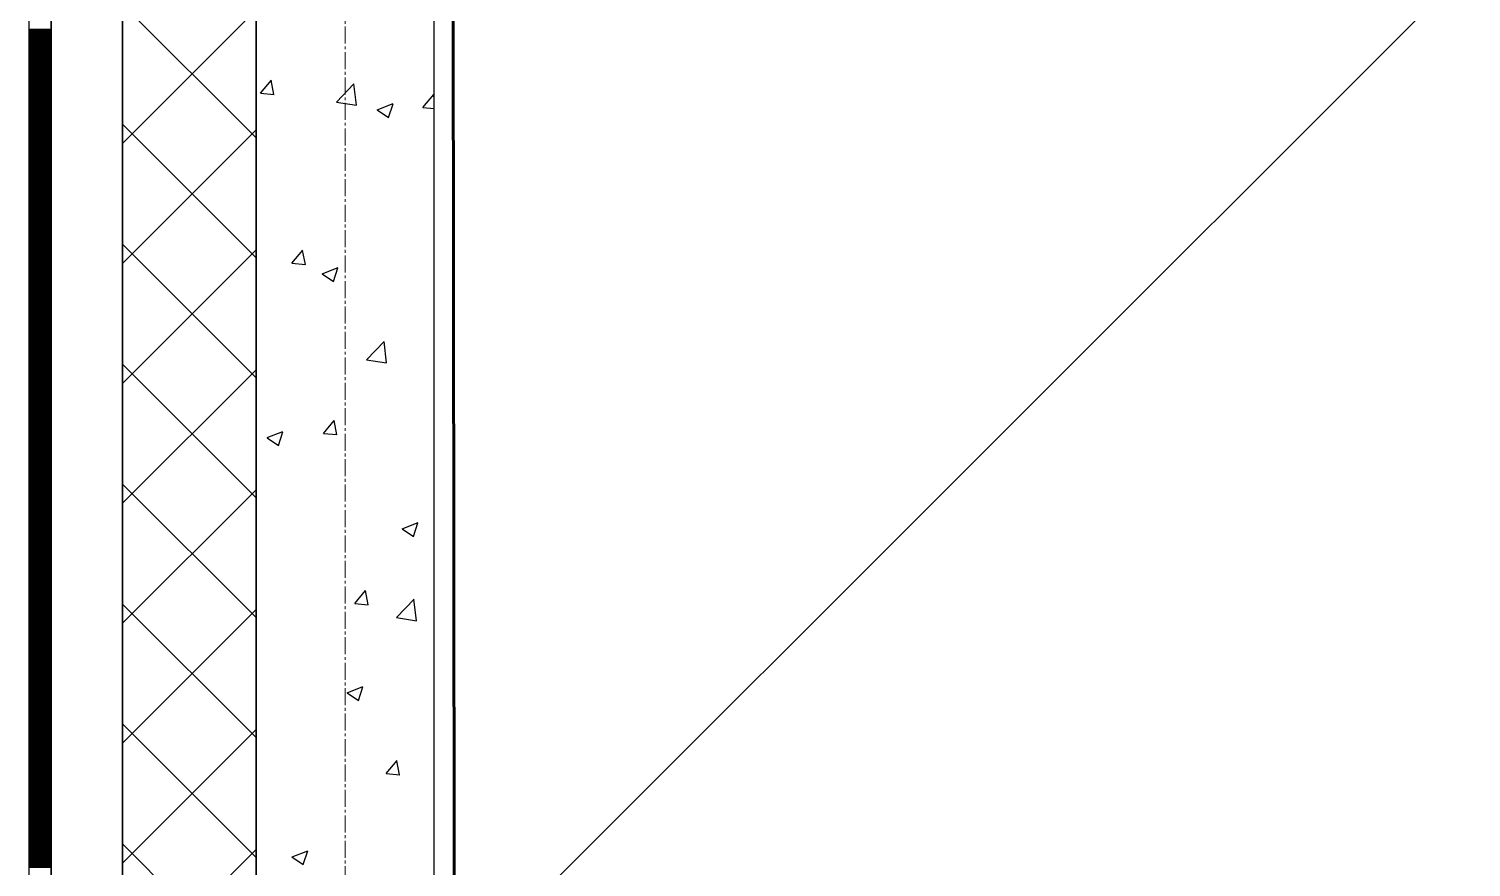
# Model space of a CAD drawing. Header units: millimetres. Extents: x 538266 to 1167394, y 114608 to 637157.
# Drawn here: x 1046079 to 1047697, y 544238 to 545180 of the extents above; entities that cross this region are included whole.
import ezdxf

# ---------------------------------------------------------------- set-up
doc = ezdxf.new("R2010")
doc.units = ezdxf.units.MM
doc.linetypes.add('CENTER2', pattern=[28.575, 19.05, -3.175, 3.175, -3.175])
doc.linetypes.add('DASHED', pattern=[19.05, 12.7, -6.35])
for name, color, linetype, lineweight in [('0) шт стен 3 эт', 150, 'Continuous', 60), ('АР_Стены ПЕНОблок', 52, 'Continuous', 20), ('АР_Тонкая', 254, 'Continuous', 5), ('АР_Утеплитель', 31, 'Continuous', 0), ('АР_Штриховка', 8, 'Continuous', 0)]:
    doc.layers.add(name, color=color, linetype=linetype, lineweight=lineweight)
doc.layers.add('АР_Делит', color=120, linetype='Continuous', lineweight=0, plot=False)
doc.layers.add('РД_Оси_100', color=7, linetype='Continuous', lineweight=0, true_color=0x525252)
doc.layers.add('ФВ-5', color=7, linetype='Continuous')

# ---------------------------------------------------------------- blocks, each defined once
blk = doc.blocks.new('СОШ_2200_АР_ОСИ_М100_28.05.24')
at = {"layer": 'АР_Делит', "color": 251, "linetype": 'DASHED', "true_color": 0x636466}
blk.add_lwpolyline([(114955, 135155), (114955, -355), (93595.036, -355), (93595.036, 13855), (94145, 13855), (94145, 68320), (66055, 68320), (66055, 13857.73), (83455, 13857.73), (83455, -355), (45245, -355), (45245, 13145), (44695, 13145), (44695, 26755), (45245, 26755), (45245, 68320), (20455, 68320), (20455, 26755), (27955, 26755), (27955, 13145), (-355, 13145), (-355, 100855)], dxfattribs=at)
at = {"layer": 'РД_Оси_100', "color": 251, "linetype": 'CENTER2', "true_color": 0x636466}
blk.add_line((0, -6155), (0, 139938.679), dxfattribs=at)
blk = doc.blocks.new('3_этаж1')
at = {"layer": 'АР_Стены ПЕНОблок', "color": 18, "linetype": 'Continuous', "lineweight": 25, "true_color": 0x000000}
for p, q in [((684283.6, 587568.7), (684283.6, 511368.7)), ((684483.6, 511368.7), (684483.6, 587568.7))]:
    blk.add_line(p, q, dxfattribs=at)
at = {"layer": 'АР_Тонкая', "color": 18, "linetype": 'Continuous', "lineweight": 25, "true_color": 0x000000}
for p, q in [((684028.6, 587568.7), (684028.6, 511368.7)), ((684053.6, 587568.7), (684053.6, 511368.7)), ((684053.6, 511368.7), (684053.6, 587568.7)), ((684133.6, 511368.7), (684133.6, 587568.7))]:
    blk.add_line(p, q, dxfattribs=at)
at = {"layer": 'АР_Утеплитель', "color": 18, "linetype": 'Continuous', "lineweight": 25, "true_color": 0x000000}
for p, q in [((684133.6, 587568.7), (684133.6, 511368.7)), ((684283.6, 511368.7), (684283.6, 587568.7))]:
    blk.add_line(p, q, dxfattribs=at)
at = {"layer": 'АР_Штриховка', "color": 18, "linetype": 'Continuous', "lineweight": 25, "true_color": 0x000000}
for p, q in [((684283.6, 545057.5), (684133.6, 545207.5)), ((684133.6, 545051.2), (684283.6, 545201.2)), ((684028.6, 545179.5), (684053.6, 545179.5)), ((684028.6, 545178.5), (684053.6, 545178.5)), ((684028.6, 545177.5), (684053.6, 545177.5)), ((684028.6, 545176.5), (684053.6, 545176.5)), ((684028.6, 545175.5), (684053.6, 545175.5)), ((684028.6, 545174.5), (684053.6, 545174.5)), ((684028.6, 545173.5), (684053.6, 545173.5)), ((684028.6, 545172.5), (684053.6, 545172.5)), ((684028.6, 545171.5), (684053.6, 545171.5)), ((684028.6, 545170.5), (684053.6, 545170.5)), ((684028.6, 545169.5), (684053.6, 545169.5)), ((684028.6, 545168.5), (684053.6, 545168.5)), ((684028.6, 545167.5), (684053.6, 545167.5)), ((684028.6, 545166.5), (684053.6, 545166.5)), ((684028.6, 545165.5), (684053.6, 545165.5)), ((684028.6, 545164.5), (684053.6, 545164.5)), ((684028.6, 545163.5), (684053.6, 545163.5)), ((684028.6, 545162.5), (684053.6, 545162.5)), ((684028.6, 545161.5), (684053.6, 545161.5)), ((684028.6, 545160.5), (684053.6, 545160.5)), ((684028.6, 545159.5), (684053.6, 545159.5)), ((684028.6, 545158.5), (684053.6, 545158.5)), ((684028.6, 545157.5), (684053.6, 545157.5)), ((684028.6, 545156.5), (684053.6, 545156.5)), ((684028.6, 545155.5), (684053.6, 545155.5)), ((684028.6, 545154.5), (684053.6, 545154.5)), ((684028.6, 545153.5), (684053.6, 545153.5)), ((684028.6, 545152.5), (684053.6, 545152.5)), ((684028.6, 545151.5), (684053.6, 545151.5)), ((684028.6, 545150.5), (684053.6, 545150.5)), ((684028.6, 545149.5), (684053.6, 545149.5)), ((684028.6, 545148.5), (684053.6, 545148.5)), ((684028.6, 545147.5), (684053.6, 545147.5)), ((684028.6, 545146.5), (684053.6, 545146.5)), ((684028.6, 545145.5), (684053.6, 545145.5)), ((684028.6, 545144.5), (684053.6, 545144.5)), ((684028.6, 545143.5), (684053.6, 545143.5)), ((684028.6, 545142.5), (684053.6, 545142.5)), ((684028.6, 545141.5), (684053.6, 545141.5)), ((684028.6, 545140.5), (684053.6, 545140.5)), ((684028.6, 545139.5), (684053.6, 545139.5)), ((684028.6, 545138.5), (684053.6, 545138.5)), ((684028.6, 545137.5), (684053.6, 545137.5)), ((684028.6, 545136.5), (684053.6, 545136.5)), ((684028.6, 545135.5), (684053.6, 545135.5)), ((684028.6, 545134.5), (684053.6, 545134.5)), ((684028.6, 545133.5), (684053.6, 545133.5)), ((684028.6, 545132.5), (684053.6, 545132.5)), ((684028.6, 545131.5), (684053.6, 545131.5)), ((684028.6, 545130.5), (684053.6, 545130.5)), ((684028.6, 545129.5), (684053.6, 545129.5)), ((684028.6, 545128.5), (684053.6, 545128.5)), ((684028.6, 545127.5), (684053.6, 545127.5)), ((684028.6, 545126.5), (684053.6, 545126.5)), ((684028.6, 545125.5), (684053.6, 545125.5)), ((684028.6, 545124.5), (684053.6, 545124.5)), ((684028.6, 545123.5), (684053.6, 545123.5)), ((684028.6, 545122.5), (684053.6, 545122.5)), ((684028.6, 545121.5), (684053.6, 545121.5)), ((684028.6, 545120.5), (684053.6, 545120.5)), ((684028.6, 545119.5), (684053.6, 545119.5)), ((684028.6, 545118.5), (684053.6, 545118.5)), ((684288.6, 545107.7), (684300.8, 545122.3)), ((684303.6, 545106.4), (684300.7, 545122.3)), ((684373.7, 545097.7), (684393.5, 545118.3)), ((684396.3, 545094.2), (684393.5, 545118.3)), ((684028.6, 545117.5), (684053.6, 545117.5)), ((684028.6, 545116.5), (684053.6, 545116.5)), ((684028.6, 545115.5), (684053.6, 545115.5)), ((684028.6, 545114.5), (684053.6, 545114.5)), ((684028.6, 545113.5), (684053.6, 545113.5)), ((684028.6, 545112.5), (684053.6, 545112.5)), ((684028.6, 545111.5), (684053.6, 545111.5)), ((684028.6, 545110.5), (684053.6, 545110.5)), ((684028.6, 545109.5), (684053.6, 545109.5)), ((684028.6, 545108.5), (684053.6, 545108.5)), ((684028.6, 545107.5), (684053.6, 545107.5)), ((684028.6, 545106.5), (684053.6, 545106.5)), ((684028.6, 545105.5), (684053.6, 545105.5)), ((684028.6, 545104.5), (684053.6, 545104.5)), ((684028.6, 545103.5), (684053.6, 545103.5)), ((684028.6, 545102.5), (684053.6, 545102.5)), ((684288.6, 545107.7), (684303.8, 545106.4)), ((684470.8, 545091.8), (684483, 545106.4)), ((684483.6, 545102.4), (684482.9, 545106.3)), ((684028.6, 545101.5), (684053.6, 545101.5)), ((684028.6, 545100.5), (684053.6, 545100.5)), ((684028.6, 545099.5), (684053.6, 545099.5)), ((684028.6, 545098.5), (684053.6, 545098.5)), ((684028.6, 545097.5), (684053.6, 545097.5)), ((684028.6, 545096.5), (684053.6, 545096.5)), ((684028.6, 545095.5), (684053.6, 545095.5)), ((684028.6, 545094.5), (684053.6, 545094.5)), ((684028.6, 545093.5), (684053.6, 545093.5)), ((684028.6, 545092.5), (684053.6, 545092.5)), ((684028.6, 545091.5), (684053.6, 545091.5)), ((684028.6, 545090.5), (684053.6, 545090.5)), ((684028.6, 545089.5), (684053.6, 545089.5)), ((684028.6, 545088.5), (684053.6, 545088.5)), ((684028.6, 545087.5), (684053.6, 545087.5)), ((684028.6, 545086.5), (684053.6, 545086.5)), ((684028.6, 545085.5), (684053.6, 545085.5)), ((684373.7, 545097.7), (684396.3, 545094.2)), ((684419.5, 545089), (684432.2, 545080.5)), ((684419.6, 545089.2), (684437.4, 545096.1)), ((684432.2, 545080.5), (684437.3, 545095.9)), ((684470.8, 545091.8), (684483.6, 545090.7)), ((684028.6, 545084.5), (684053.6, 545084.5)), ((684028.6, 545083.5), (684053.6, 545083.5)), ((684028.6, 545082.5), (684053.6, 545082.5)), ((684028.6, 545081.5), (684053.6, 545081.5)), ((684028.6, 545080.5), (684053.6, 545080.5)), ((684028.6, 545079.5), (684053.6, 545079.5)), ((684028.6, 545078.5), (684053.6, 545078.5)), ((684028.6, 545077.5), (684053.6, 545077.5)), ((684028.6, 545076.5), (684053.6, 545076.5)), ((684028.6, 545075.5), (684053.6, 545075.5)), ((684028.6, 545074.5), (684053.6, 545074.5)), ((684028.6, 545073.5), (684053.6, 545073.5)), ((684028.6, 545072.5), (684053.6, 545072.5)), ((684028.6, 545071.5), (684053.6, 545071.5)), ((684028.6, 545070.5), (684053.6, 545070.5)), ((684028.6, 545069.5), (684053.6, 545069.5)), ((684283.6, 544922.8), (684133.6, 545072.8)), ((684028.6, 545068.5), (684053.6, 545068.5)), ((684028.6, 545067.5), (684053.6, 545067.5)), ((684028.6, 545066.5), (684053.6, 545066.5)), ((684028.6, 545065.5), (684053.6, 545065.5)), ((684028.6, 545064.5), (684053.6, 545064.5)), ((684028.6, 545063.5), (684053.6, 545063.5)), ((684028.6, 545062.5), (684053.6, 545062.5)), ((684028.6, 545061.5), (684053.6, 545061.5)), ((684028.6, 545060.5), (684053.6, 545060.5)), ((684028.6, 545059.5), (684053.6, 545059.5)), ((684028.6, 545058.5), (684053.6, 545058.5)), ((684028.6, 545057.5), (684053.6, 545057.5)), ((684028.6, 545056.5), (684053.6, 545056.5)), ((684028.6, 545055.5), (684053.6, 545055.5)), ((684028.6, 545054.5), (684053.6, 545054.5)), ((684028.6, 545053.5), (684053.6, 545053.5)), ((684133.6, 544916.5), (684283.6, 545066.5)), ((684028.6, 545052.5), (684053.6, 545052.5)), ((684028.6, 545051.5), (684053.6, 545051.5)), ((684028.6, 545050.5), (684053.6, 545050.5)), ((684028.6, 545049.5), (684053.6, 545049.5)), ((684028.6, 545048.5), (684053.6, 545048.5)), ((684028.6, 545047.5), (684053.6, 545047.5)), ((684028.6, 545046.5), (684053.6, 545046.5)), ((684028.6, 545045.5), (684053.6, 545045.5)), ((684028.6, 545044.5), (684053.6, 545044.5)), ((684028.6, 545043.5), (684053.6, 545043.5)), ((684028.6, 545042.5), (684053.6, 545042.5)), ((684028.6, 545041.5), (684053.6, 545041.5)), ((684028.6, 545040.5), (684053.6, 545040.5)), ((684028.6, 545039.5), (684053.6, 545039.5)), ((684028.6, 545038.5), (684053.6, 545038.5)), ((684028.6, 545037.5), (684053.6, 545037.5)), ((684028.6, 545036.5), (684053.6, 545036.5)), ((684028.6, 545035.5), (684053.6, 545035.5)), ((684028.6, 545034.5), (684053.6, 545034.5)), ((684028.6, 545033.5), (684053.6, 545033.5)), ((684028.6, 545032.5), (684053.6, 545032.5)), ((684028.6, 545031.5), (684053.6, 545031.5)), ((684028.6, 545030.5), (684053.6, 545030.5)), ((684028.6, 545029.5), (684053.6, 545029.5)), ((684028.6, 545028.5), (684053.6, 545028.5)), ((684028.6, 545027.5), (684053.6, 545027.5)), ((684028.6, 545026.5), (684053.6, 545026.5)), ((684028.6, 545025.5), (684053.6, 545025.5)), ((684028.6, 545024.5), (684053.6, 545024.5)), ((684028.6, 545023.5), (684053.6, 545023.5)), ((684028.6, 545022.5), (684053.6, 545022.5)), ((684028.6, 545021.5), (684053.6, 545021.5)), ((684028.6, 545020.5), (684053.6, 545020.5)), ((684028.6, 545019.5), (684053.6, 545019.5)), ((684028.6, 545018.5), (684053.6, 545018.5)), ((684028.6, 545017.5), (684053.6, 545017.5)), ((684028.6, 545016.5), (684053.6, 545016.5)), ((684028.6, 545015.5), (684053.6, 545015.5)), ((684028.6, 545014.5), (684053.6, 545014.5)), ((684028.6, 545013.5), (684053.6, 545013.5)), ((684028.6, 545012.5), (684053.6, 545012.5)), ((684028.6, 545011.5), (684053.6, 545011.5)), ((684028.6, 545010.5), (684053.6, 545010.5)), ((684028.6, 545009.5), (684053.6, 545009.5)), ((684028.6, 545008.5), (684053.6, 545008.5)), ((684028.6, 545007.5), (684053.6, 545007.5)), ((684028.6, 545006.5), (684053.6, 545006.5)), ((684028.6, 545005.5), (684053.6, 545005.5)), ((684028.6, 545004.5), (684053.6, 545004.5)), ((684028.6, 545003.5), (684053.6, 545003.5)), ((684028.6, 545002.5), (684053.6, 545002.5)), ((684028.6, 545001.5), (684053.6, 545001.5)), ((684028.6, 545000.5), (684053.6, 545000.5)), ((684028.6, 544999.5), (684053.6, 544999.5)), ((684028.6, 544998.5), (684053.6, 544998.5)), ((684028.6, 544997.5), (684053.6, 544997.5)), ((684028.6, 544996.5), (684053.6, 544996.5)), ((684028.6, 544995.5), (684053.6, 544995.5)), ((684028.6, 544994.5), (684053.6, 544994.5)), ((684028.6, 544993.5), (684053.6, 544993.5)), ((684028.6, 544992.5), (684053.6, 544992.5)), ((684028.6, 544991.5), (684053.6, 544991.5)), ((684028.6, 544990.5), (684053.6, 544990.5)), ((684028.6, 544989.5), (684053.6, 544989.5)), ((684028.6, 544988.5), (684053.6, 544988.5)), ((684028.6, 544987.5), (684053.6, 544987.5)), ((684028.6, 544986.5), (684053.6, 544986.5)), ((684028.6, 544985.5), (684053.6, 544985.5)), ((684028.6, 544984.5), (684053.6, 544984.5)), ((684028.6, 544983.5), (684053.6, 544983.5)), ((684028.6, 544982.5), (684053.6, 544982.5)), ((684028.6, 544981.5), (684053.6, 544981.5)), ((684028.6, 544980.5), (684053.6, 544980.5)), ((684028.6, 544979.5), (684053.6, 544979.5)), ((684028.6, 544978.5), (684053.6, 544978.5)), ((684028.6, 544977.5), (684053.6, 544977.5)), ((684028.6, 544976.5), (684053.6, 544976.5)), ((684028.6, 544975.5), (684053.6, 544975.5)), ((684028.6, 544974.5), (684053.6, 544974.5)), ((684028.6, 544973.5), (684053.6, 544973.5)), ((684028.6, 544972.5), (684053.6, 544972.5)), ((684028.6, 544971.5), (684053.6, 544971.5)), ((684028.6, 544970.5), (684053.6, 544970.5)), ((684028.6, 544969.5), (684053.6, 544969.5)), ((684028.6, 544968.5), (684053.6, 544968.5)), ((684028.6, 544967.5), (684053.6, 544967.5)), ((684028.6, 544966.5), (684053.6, 544966.5)), ((684028.6, 544965.5), (684053.6, 544965.5)), ((684028.6, 544964.5), (684053.6, 544964.5)), ((684028.6, 544963.5), (684053.6, 544963.5)), ((684028.6, 544962.5), (684053.6, 544962.5)), ((684028.6, 544961.5), (684053.6, 544961.5)), ((684028.6, 544960.5), (684053.6, 544960.5)), ((684028.6, 544959.5), (684053.6, 544959.5)), ((684028.6, 544958.5), (684053.6, 544958.5)), ((684028.6, 544957.5), (684053.6, 544957.5)), ((684028.6, 544956.5), (684053.6, 544956.5)), ((684028.6, 544955.5), (684053.6, 544955.5)), ((684028.6, 544954.5), (684053.6, 544954.5)), ((684028.6, 544953.5), (684053.6, 544953.5)), ((684028.6, 544952.5), (684053.6, 544952.5)), ((684028.6, 544951.5), (684053.6, 544951.5)), ((684028.6, 544950.5), (684053.6, 544950.5)), ((684028.6, 544949.5), (684053.6, 544949.5)), ((684028.6, 544948.5), (684053.6, 544948.5)), ((684028.6, 544947.5), (684053.6, 544947.5)), ((684028.6, 544946.5), (684053.6, 544946.5)), ((684028.6, 544945.5), (684053.6, 544945.5)), ((684028.6, 544944.5), (684053.6, 544944.5)), ((684028.6, 544943.5), (684053.6, 544943.5)), ((684028.6, 544942.5), (684053.6, 544942.5)), ((684028.6, 544941.5), (684053.6, 544941.5)), ((684028.6, 544940.5), (684053.6, 544940.5)), ((684028.6, 544939.5), (684053.6, 544939.5)), ((684028.6, 544938.5), (684053.6, 544938.5)), ((684028.6, 544937.5), (684053.6, 544937.5)), ((684028.6, 544936.5), (684053.6, 544936.5)), ((684028.6, 544935.5), (684053.6, 544935.5)), ((684028.6, 544934.5), (684053.6, 544934.5)), ((684028.6, 544933.5), (684053.6, 544933.5)), ((684028.6, 544932.5), (684053.6, 544932.5)), ((684028.6, 544931.5), (684053.6, 544931.5)), ((684028.6, 544930.5), (684053.6, 544930.5)), ((684028.6, 544929.5), (684053.6, 544929.5)), ((684028.6, 544928.5), (684053.6, 544928.5)), ((684028.6, 544927.5), (684053.6, 544927.5)), ((684028.6, 544926.5), (684053.6, 544926.5)), ((684028.6, 544925.5), (684053.6, 544925.5)), ((684028.6, 544924.5), (684053.6, 544924.5)), ((684283.6, 544788.1), (684133.6, 544938.1)), ((684133.6, 544781.8), (684283.6, 544931.8)), ((684323.8, 544916.7), (684336.1, 544931.3)), ((684338.9, 544915.3), (684335.9, 544931.2)), ((684028.6, 544923.5), (684053.6, 544923.5)), ((684028.6, 544922.5), (684053.6, 544922.5)), ((684028.6, 544921.5), (684053.6, 544921.5)), ((684028.6, 544920.5), (684053.6, 544920.5)), ((684028.6, 544919.5), (684053.6, 544919.5)), ((684028.6, 544918.5), (684053.6, 544918.5)), ((684028.6, 544917.5), (684053.6, 544917.5)), ((684028.6, 544916.5), (684053.6, 544916.5)), ((684028.6, 544915.5), (684053.6, 544915.5)), ((684028.6, 544914.5), (684053.6, 544914.5)), ((684028.6, 544913.5), (684053.6, 544913.5)), ((684028.6, 544912.5), (684053.6, 544912.5)), ((684028.6, 544911.5), (684053.6, 544911.5)), ((684028.6, 544910.5), (684053.6, 544910.5)), ((684028.6, 544909.5), (684053.6, 544909.5)), ((684028.6, 544908.5), (684053.6, 544908.5)), ((684028.6, 544907.5), (684053.6, 544907.5)), ((684323.8, 544916.7), (684339, 544915.3)), ((684357.8, 544905), (684375.6, 544911.9)), ((684370.4, 544896.3), (684375.5, 544911.7)), ((684028.6, 544906.5), (684053.6, 544906.5)), ((684028.6, 544905.5), (684053.6, 544905.5)), ((684028.6, 544904.5), (684053.6, 544904.5)), ((684028.6, 544903.5), (684053.6, 544903.5)), ((684028.6, 544902.5), (684053.6, 544902.5)), ((684028.6, 544901.5), (684053.6, 544901.5)), ((684028.6, 544900.5), (684053.6, 544900.5)), ((684028.6, 544899.5), (684053.6, 544899.5)), ((684028.6, 544898.5), (684053.6, 544898.5)), ((684028.6, 544897.5), (684053.6, 544897.5)), ((684028.6, 544896.5), (684053.6, 544896.5)), ((684028.6, 544895.5), (684053.6, 544895.5)), ((684028.6, 544894.5), (684053.6, 544894.5)), ((684028.6, 544893.5), (684053.6, 544893.5)), ((684028.6, 544892.5), (684053.6, 544892.5)), ((684028.6, 544891.5), (684053.6, 544891.5)), ((684357.7, 544904.8), (684370.4, 544896.3)), ((684028.6, 544890.5), (684053.6, 544890.5)), ((684028.6, 544889.5), (684053.6, 544889.5)), ((684028.6, 544888.5), (684053.6, 544888.5)), ((684028.6, 544887.5), (684053.6, 544887.5)), ((684028.6, 544886.5), (684053.6, 544886.5)), ((684028.6, 544885.5), (684053.6, 544885.5)), ((684028.6, 544884.5), (684053.6, 544884.5)), ((684028.6, 544883.5), (684053.6, 544883.5)), ((684028.6, 544882.5), (684053.6, 544882.5)), ((684028.6, 544881.5), (684053.6, 544881.5)), ((684028.6, 544880.5), (684053.6, 544880.5)), ((684028.6, 544879.5), (684053.6, 544879.5)), ((684028.6, 544878.5), (684053.6, 544878.5)), ((684028.6, 544877.5), (684053.6, 544877.5)), ((684028.6, 544876.5), (684053.6, 544876.5)), ((684028.6, 544875.5), (684053.6, 544875.5)), ((684028.6, 544874.5), (684053.6, 544874.5)), ((684028.6, 544873.5), (684053.6, 544873.5)), ((684028.6, 544872.5), (684053.6, 544872.5)), ((684028.6, 544871.5), (684053.6, 544871.5)), ((684028.6, 544870.5), (684053.6, 544870.5)), ((684028.6, 544869.5), (684053.6, 544869.5)), ((684028.6, 544868.5), (684053.6, 544868.5)), ((684028.6, 544867.5), (684053.6, 544867.5)), ((684028.6, 544866.5), (684053.6, 544866.5)), ((684028.6, 544865.5), (684053.6, 544865.5)), ((684028.6, 544864.5), (684053.6, 544864.5)), ((684028.6, 544863.5), (684053.6, 544863.5)), ((684028.6, 544862.5), (684053.6, 544862.5)), ((684028.6, 544861.5), (684053.6, 544861.5)), ((684028.6, 544860.5), (684053.6, 544860.5)), ((684028.6, 544859.5), (684053.6, 544859.5)), ((684028.6, 544858.5), (684053.6, 544858.5)), ((684028.6, 544857.5), (684053.6, 544857.5)), ((684028.6, 544856.5), (684053.6, 544856.5)), ((684028.6, 544855.5), (684053.6, 544855.5)), ((684028.6, 544854.5), (684053.6, 544854.5)), ((684028.6, 544853.5), (684053.6, 544853.5)), ((684028.6, 544852.5), (684053.6, 544852.5)), ((684028.6, 544851.5), (684053.6, 544851.5)), ((684028.6, 544850.5), (684053.6, 544850.5)), ((684028.6, 544849.5), (684053.6, 544849.5)), ((684028.6, 544848.5), (684053.6, 544848.5)), ((684028.6, 544847.5), (684053.6, 544847.5)), ((684028.6, 544846.5), (684053.6, 544846.5)), ((684028.6, 544845.5), (684053.6, 544845.5)), ((684028.6, 544844.5), (684053.6, 544844.5)), ((684028.6, 544843.5), (684053.6, 544843.5)), ((684028.6, 544842.5), (684053.6, 544842.5)), ((684028.6, 544841.5), (684053.6, 544841.5)), ((684028.6, 544840.5), (684053.6, 544840.5)), ((684028.6, 544839.5), (684053.6, 544839.5)), ((684028.6, 544838.5), (684053.6, 544838.5)), ((684028.6, 544837.5), (684053.6, 544837.5)), ((684028.6, 544836.5), (684053.6, 544836.5)), ((684028.6, 544835.5), (684053.6, 544835.5)), ((684028.6, 544834.5), (684053.6, 544834.5)), ((684028.6, 544833.5), (684053.6, 544833.5)), ((684028.6, 544832.5), (684053.6, 544832.5)), ((684028.6, 544831.5), (684053.6, 544831.5)), ((684028.6, 544830.5), (684053.6, 544830.5)), ((684028.6, 544829.5), (684053.6, 544829.5)), ((684028.6, 544828.5), (684053.6, 544828.5)), ((684028.6, 544827.5), (684053.6, 544827.5)), ((684028.6, 544826.5), (684053.6, 544826.5)), ((684407.4, 544808.2), (684427.2, 544828.8)), ((684430, 544804.7), (684427.2, 544828.8)), ((684028.6, 544825.5), (684053.6, 544825.5)), ((684028.6, 544824.5), (684053.6, 544824.5)), ((684028.6, 544823.5), (684053.6, 544823.5)), ((684028.6, 544822.5), (684053.6, 544822.5)), ((684028.6, 544821.5), (684053.6, 544821.5)), ((684028.6, 544820.5), (684053.6, 544820.5)), ((684028.6, 544819.5), (684053.6, 544819.5)), ((684028.6, 544818.5), (684053.6, 544818.5)), ((684028.6, 544817.5), (684053.6, 544817.5)), ((684028.6, 544816.5), (684053.6, 544816.5)), ((684028.6, 544815.5), (684053.6, 544815.5)), ((684028.6, 544814.5), (684053.6, 544814.5)), ((684028.6, 544813.5), (684053.6, 544813.5)), ((684028.6, 544812.5), (684053.6, 544812.5)), ((684028.6, 544811.5), (684053.6, 544811.5)), ((684028.6, 544810.5), (684053.6, 544810.5)), ((684028.6, 544809.5), (684053.6, 544809.5)), ((684028.6, 544808.5), (684053.6, 544808.5)), ((684028.6, 544807.5), (684053.6, 544807.5)), ((684028.6, 544806.5), (684053.6, 544806.5)), ((684028.6, 544805.5), (684053.6, 544805.5)), ((684028.6, 544804.5), (684053.6, 544804.5)), ((684028.6, 544803.5), (684053.6, 544803.5)), ((684028.6, 544802.5), (684053.6, 544802.5)), ((684028.6, 544801.5), (684053.6, 544801.5)), ((684028.6, 544800.5), (684053.6, 544800.5)), ((684028.6, 544799.5), (684053.6, 544799.5)), ((684028.6, 544798.5), (684053.6, 544798.5)), ((684028.6, 544797.5), (684053.6, 544797.5)), ((684028.6, 544796.5), (684053.6, 544796.5)), ((684028.6, 544795.5), (684053.6, 544795.5)), ((684028.6, 544794.5), (684053.6, 544794.5)), ((684283.6, 544653.4), (684133.6, 544803.4)), ((684133.6, 544647.1), (684283.6, 544797.1)), ((684407.4, 544808.2), (684430, 544804.7)), ((684028.6, 544793.5), (684053.6, 544793.5)), ((684028.6, 544792.5), (684053.6, 544792.5)), ((684028.6, 544791.5), (684053.6, 544791.5)), ((684028.6, 544790.5), (684053.6, 544790.5)), ((684028.6, 544789.5), (684053.6, 544789.5)), ((684028.6, 544788.5), (684053.6, 544788.5)), ((684028.6, 544787.5), (684053.6, 544787.5)), ((684028.6, 544786.5), (684053.6, 544786.5)), ((684028.6, 544785.5), (684053.6, 544785.5)), ((684028.6, 544784.5), (684053.6, 544784.5)), ((684028.6, 544783.5), (684053.6, 544783.5)), ((684028.6, 544782.5), (684053.6, 544782.5)), ((684028.6, 544781.5), (684053.6, 544781.5)), ((684028.6, 544780.5), (684053.6, 544780.5)), ((684028.6, 544779.5), (684053.6, 544779.5)), ((684028.6, 544778.5), (684053.6, 544778.5)), ((684028.6, 544777.5), (684053.6, 544777.5)), ((684028.6, 544776.5), (684053.6, 544776.5)), ((684028.6, 544775.5), (684053.6, 544775.5)), ((684028.6, 544774.5), (684053.6, 544774.5)), ((684028.6, 544773.5), (684053.6, 544773.5)), ((684028.6, 544772.5), (684053.6, 544772.5)), ((684028.6, 544771.5), (684053.6, 544771.5)), ((684028.6, 544770.5), (684053.6, 544770.5)), ((684028.6, 544769.5), (684053.6, 544769.5)), ((684028.6, 544768.5), (684053.6, 544768.5)), ((684028.6, 544767.5), (684053.6, 544767.5)), ((684028.6, 544766.5), (684053.6, 544766.5)), ((684028.6, 544765.5), (684053.6, 544765.5)), ((684028.6, 544764.5), (684053.6, 544764.5)), ((684028.6, 544763.5), (684053.6, 544763.5)), ((684028.6, 544762.5), (684053.6, 544762.5)), ((684028.6, 544761.5), (684053.6, 544761.5)), ((684028.6, 544760.5), (684053.6, 544760.5)), ((684028.6, 544759.5), (684053.6, 544759.5)), ((684028.6, 544758.5), (684053.6, 544758.5)), ((684028.6, 544757.5), (684053.6, 544757.5)), ((684028.6, 544756.5), (684053.6, 544756.5)), ((684028.6, 544755.5), (684053.6, 544755.5)), ((684028.6, 544754.5), (684053.6, 544754.5)), ((684028.6, 544753.5), (684053.6, 544753.5)), ((684028.6, 544752.5), (684053.6, 544752.5)), ((684028.6, 544751.5), (684053.6, 544751.5)), ((684028.6, 544750.5), (684053.6, 544750.5)), ((684028.6, 544749.5), (684053.6, 544749.5)), ((684028.6, 544748.5), (684053.6, 544748.5)), ((684028.6, 544747.5), (684053.6, 544747.5)), ((684028.6, 544746.5), (684053.6, 544746.5)), ((684028.6, 544745.5), (684053.6, 544745.5)), ((684028.6, 544744.5), (684053.6, 544744.5)), ((684028.6, 544743.5), (684053.6, 544743.5)), ((684028.6, 544742.5), (684053.6, 544742.5)), ((684028.6, 544741.5), (684053.6, 544741.5)), ((684028.6, 544740.5), (684053.6, 544740.5)), ((684028.6, 544739.5), (684053.6, 544739.5)), ((684028.6, 544738.5), (684053.6, 544738.5)), ((684028.6, 544737.5), (684053.6, 544737.5)), ((684028.6, 544736.5), (684053.6, 544736.5)), ((684028.6, 544735.5), (684053.6, 544735.5)), ((684028.6, 544734.5), (684053.6, 544734.5)), ((684028.6, 544733.5), (684053.6, 544733.5)), ((684028.6, 544732.5), (684053.6, 544732.5)), ((684028.6, 544731.5), (684053.6, 544731.5)), ((684028.6, 544730.5), (684053.6, 544730.5)), ((684028.6, 544729.5), (684053.6, 544729.5)), ((684359.1, 544725.6), (684371.3, 544740.2)), ((684374.1, 544724.2), (684371.2, 544740.2)), ((684028.6, 544728.5), (684053.6, 544728.5)), ((684028.6, 544727.5), (684053.6, 544727.5)), ((684028.6, 544726.5), (684053.6, 544726.5)), ((684028.6, 544725.5), (684053.6, 544725.5)), ((684028.6, 544724.5), (684053.6, 544724.5)), ((684028.6, 544723.5), (684053.6, 544723.5)), ((684028.6, 544722.5), (684053.6, 544722.5)), ((684028.6, 544721.5), (684053.6, 544721.5)), ((684028.6, 544720.5), (684053.6, 544720.5)), ((684028.6, 544719.5), (684053.6, 544719.5)), ((684028.6, 544718.5), (684053.6, 544718.5)), ((684028.6, 544717.5), (684053.6, 544717.5)), ((684028.6, 544716.5), (684053.6, 544716.5)), ((684028.6, 544715.5), (684053.6, 544715.5)), ((684028.6, 544714.5), (684053.6, 544714.5)), ((684028.6, 544713.5), (684053.6, 544713.5)), ((684295.9, 544720.7), (684308.6, 544712.1)), ((684296, 544720.9), (684313.8, 544727.7)), ((684308.6, 544712.1), (684313.7, 544727.5)), ((684359.1, 544725.6), (684374.3, 544724.3)), ((684028.6, 544712.5), (684053.6, 544712.5)), ((684028.6, 544711.5), (684053.6, 544711.5)), ((684028.6, 544710.5), (684053.6, 544710.5)), ((684028.6, 544709.5), (684053.6, 544709.5)), ((684028.6, 544708.5), (684053.6, 544708.5)), ((684028.6, 544707.5), (684053.6, 544707.5)), ((684028.6, 544706.5), (684053.6, 544706.5)), ((684028.6, 544705.5), (684053.6, 544705.5)), ((684028.6, 544704.5), (684053.6, 544704.5)), ((684028.6, 544703.5), (684053.6, 544703.5)), ((684028.6, 544702.5), (684053.6, 544702.5)), ((684028.6, 544701.5), (684053.6, 544701.5)), ((684028.6, 544700.5), (684053.6, 544700.5)), ((684028.6, 544699.5), (684053.6, 544699.5)), ((684028.6, 544698.5), (684053.6, 544698.5)), ((684028.6, 544697.5), (684053.6, 544697.5)), ((684028.6, 544696.5), (684053.6, 544696.5)), ((684028.6, 544695.5), (684053.6, 544695.5)), ((684028.6, 544694.5), (684053.6, 544694.5)), ((684028.6, 544693.5), (684053.6, 544693.5)), ((684028.6, 544692.5), (684053.6, 544692.5)), ((684028.6, 544691.5), (684053.6, 544691.5)), ((684028.6, 544690.5), (684053.6, 544690.5)), ((684028.6, 544689.5), (684053.6, 544689.5)), ((684028.6, 544688.5), (684053.6, 544688.5)), ((684028.6, 544687.5), (684053.6, 544687.5)), ((684028.6, 544686.5), (684053.6, 544686.5)), ((684028.6, 544685.5), (684053.6, 544685.5)), ((684028.6, 544684.5), (684053.6, 544684.5)), ((684028.6, 544683.5), (684053.6, 544683.5)), ((684028.6, 544682.5), (684053.6, 544682.5)), ((684028.6, 544681.5), (684053.6, 544681.5)), ((684028.6, 544680.5), (684053.6, 544680.5)), ((684028.6, 544679.5), (684053.6, 544679.5)), ((684028.6, 544678.5), (684053.6, 544678.5)), ((684028.6, 544677.5), (684053.6, 544677.5)), ((684028.6, 544676.5), (684053.6, 544676.5)), ((684028.6, 544675.5), (684053.6, 544675.5)), ((684028.6, 544674.5), (684053.6, 544674.5)), ((684028.6, 544673.5), (684053.6, 544673.5)), ((684028.6, 544672.5), (684053.6, 544672.5)), ((684028.6, 544671.5), (684053.6, 544671.5)), ((684028.6, 544670.5), (684053.6, 544670.5)), ((684028.6, 544669.5), (684053.6, 544669.5)), ((684028.6, 544668.5), (684053.6, 544668.5)), ((684028.6, 544667.5), (684053.6, 544667.5)), ((684028.6, 544666.5), (684053.6, 544666.5)), ((684028.6, 544665.5), (684053.6, 544665.5)), ((684283.6, 544518.7), (684133.6, 544668.7)), ((684028.6, 544664.5), (684053.6, 544664.5)), ((684028.6, 544663.5), (684053.6, 544663.5)), ((684028.6, 544662.5), (684053.6, 544662.5)), ((684028.6, 544661.5), (684053.6, 544661.5)), ((684028.6, 544660.5), (684053.6, 544660.5)), ((684028.6, 544659.5), (684053.6, 544659.5)), ((684028.6, 544658.5), (684053.6, 544658.5)), ((684028.6, 544657.5), (684053.6, 544657.5)), ((684028.6, 544656.5), (684053.6, 544656.5)), ((684028.6, 544655.5), (684053.6, 544655.5)), ((684028.6, 544654.5), (684053.6, 544654.5)), ((684028.6, 544653.5), (684053.6, 544653.5)), ((684028.6, 544652.5), (684053.6, 544652.5)), ((684028.6, 544651.5), (684053.6, 544651.5)), ((684028.6, 544650.5), (684053.6, 544650.5)), ((684028.6, 544649.5), (684053.6, 544649.5)), ((684028.6, 544648.5), (684053.6, 544648.5)), ((684133.6, 544512.4), (684283.6, 544662.4)), ((684028.6, 544647.5), (684053.6, 544647.5)), ((684028.6, 544646.5), (684053.6, 544646.5)), ((684028.6, 544645.5), (684053.6, 544645.5)), ((684028.6, 544644.5), (684053.6, 544644.5)), ((684028.6, 544643.5), (684053.6, 544643.5)), ((684028.6, 544642.5), (684053.6, 544642.5)), ((684028.6, 544641.5), (684053.6, 544641.5)), ((684028.6, 544640.5), (684053.6, 544640.5)), ((684028.6, 544639.5), (684053.6, 544639.5)), ((684028.6, 544638.5), (684053.6, 544638.5)), ((684028.6, 544637.5), (684053.6, 544637.5)), ((684028.6, 544636.5), (684053.6, 544636.5)), ((684028.6, 544635.5), (684053.6, 544635.5)), ((684028.6, 544634.5), (684053.6, 544634.5)), ((684028.6, 544633.5), (684053.6, 544633.5)), ((684028.6, 544632.5), (684053.6, 544632.5)), ((684028.6, 544631.5), (684053.6, 544631.5)), ((684028.6, 544630.5), (684053.6, 544630.5)), ((684028.6, 544629.5), (684053.6, 544629.5)), ((684028.6, 544628.5), (684053.6, 544628.5)), ((684028.6, 544627.5), (684053.6, 544627.5)), ((684028.6, 544626.5), (684053.6, 544626.5)), ((684028.6, 544625.5), (684053.6, 544625.5)), ((684028.6, 544624.5), (684053.6, 544624.5)), ((684028.6, 544623.5), (684053.6, 544623.5)), ((684028.6, 544622.5), (684053.6, 544622.5)), ((684028.6, 544621.5), (684053.6, 544621.5)), ((684028.6, 544620.5), (684053.6, 544620.5)), ((684028.6, 544619.5), (684053.6, 544619.5)), ((684028.6, 544618.5), (684053.6, 544618.5)), ((684028.6, 544617.5), (684053.6, 544617.5)), ((684028.6, 544616.5), (684053.6, 544616.5)), ((684447.5, 544618.4), (684460.2, 544609.9)), ((684447.6, 544618.6), (684465.4, 544625.4)), ((684460.2, 544609.9), (684465.3, 544625.2)), ((684028.6, 544615.5), (684053.6, 544615.5)), ((684028.6, 544614.5), (684053.6, 544614.5)), ((684028.6, 544613.5), (684053.6, 544613.5)), ((684028.6, 544612.5), (684053.6, 544612.5)), ((684028.6, 544611.5), (684053.6, 544611.5)), ((684028.6, 544610.5), (684053.6, 544610.5)), ((684028.6, 544609.5), (684053.6, 544609.5)), ((684028.6, 544608.5), (684053.6, 544608.5)), ((684028.6, 544607.5), (684053.6, 544607.5)), ((684028.6, 544606.5), (684053.6, 544606.5)), ((684028.6, 544605.5), (684053.6, 544605.5)), ((684028.6, 544604.5), (684053.6, 544604.5)), ((684028.6, 544603.5), (684053.6, 544603.5)), ((684028.6, 544602.5), (684053.6, 544602.5)), ((684028.6, 544601.5), (684053.6, 544601.5)), ((684028.6, 544600.5), (684053.6, 544600.5)), ((684028.6, 544599.5), (684053.6, 544599.5)), ((684028.6, 544598.5), (684053.6, 544598.5)), ((684028.6, 544597.5), (684053.6, 544597.5)), ((684028.6, 544596.5), (684053.6, 544596.5)), ((684028.6, 544595.5), (684053.6, 544595.5)), ((684028.6, 544594.5), (684053.6, 544594.5)), ((684028.6, 544593.5), (684053.6, 544593.5)), ((684028.6, 544592.5), (684053.6, 544592.5)), ((684028.6, 544591.5), (684053.6, 544591.5)), ((684028.6, 544590.5), (684053.6, 544590.5)), ((684028.6, 544589.5), (684053.6, 544589.5)), ((684028.6, 544588.5), (684053.6, 544588.5)), ((684028.6, 544587.5), (684053.6, 544587.5)), ((684028.6, 544586.5), (684053.6, 544586.5)), ((684028.6, 544585.5), (684053.6, 544585.5)), ((684028.6, 544584.5), (684053.6, 544584.5)), ((684028.6, 544583.5), (684053.6, 544583.5)), ((684028.6, 544582.5), (684053.6, 544582.5)), ((684028.6, 544581.5), (684053.6, 544581.5)), ((684028.6, 544580.5), (684053.6, 544580.5)), ((684028.6, 544579.5), (684053.6, 544579.5)), ((684028.6, 544578.5), (684053.6, 544578.5)), ((684028.6, 544577.5), (684053.6, 544577.5)), ((684028.6, 544576.5), (684053.6, 544576.5)), ((684028.6, 544575.5), (684053.6, 544575.5)), ((684028.6, 544574.5), (684053.6, 544574.5)), ((684028.6, 544573.5), (684053.6, 544573.5)), ((684028.6, 544572.5), (684053.6, 544572.5)), ((684028.6, 544571.5), (684053.6, 544571.5)), ((684028.6, 544570.5), (684053.6, 544570.5)), ((684028.6, 544569.5), (684053.6, 544569.5)), ((684028.6, 544568.5), (684053.6, 544568.5)), ((684028.6, 544567.5), (684053.6, 544567.5)), ((684028.6, 544566.5), (684053.6, 544566.5)), ((684028.6, 544565.5), (684053.6, 544565.5)), ((684028.6, 544564.5), (684053.6, 544564.5)), ((684028.6, 544563.5), (684053.6, 544563.5)), ((684028.6, 544562.5), (684053.6, 544562.5)), ((684028.6, 544561.5), (684053.6, 544561.5)), ((684028.6, 544560.5), (684053.6, 544560.5)), ((684028.6, 544559.5), (684053.6, 544559.5)), ((684028.6, 544558.5), (684053.6, 544558.5)), ((684028.6, 544557.5), (684053.6, 544557.5)), ((684028.6, 544556.5), (684053.6, 544556.5)), ((684028.6, 544555.5), (684053.6, 544555.5)), ((684028.6, 544554.5), (684053.6, 544554.5)), ((684028.6, 544553.5), (684053.6, 544553.5)), ((684028.6, 544552.5), (684053.6, 544552.5)), ((684028.6, 544551.5), (684053.6, 544551.5)), ((684028.6, 544550.5), (684053.6, 544550.5)), ((684028.6, 544549.5), (684053.6, 544549.5)), ((684028.6, 544548.5), (684053.6, 544548.5)), ((684028.6, 544547.5), (684053.6, 544547.5)), ((684028.6, 544546.5), (684053.6, 544546.5)), ((684028.6, 544545.5), (684053.6, 544545.5)), ((684028.6, 544544.5), (684053.6, 544544.5)), ((684028.6, 544543.5), (684053.6, 544543.5)), ((684028.6, 544542.5), (684053.6, 544542.5)), ((684028.6, 544541.5), (684053.6, 544541.5)), ((684028.6, 544540.5), (684053.6, 544540.5)), ((684028.6, 544539.5), (684053.6, 544539.5)), ((684028.6, 544538.5), (684053.6, 544538.5)), ((684028.6, 544537.5), (684053.6, 544537.5)), ((684028.6, 544536.5), (684053.6, 544536.5)), ((684028.6, 544535.5), (684053.6, 544535.5)), ((684394.3, 544534.6), (684406.6, 544549.1)), ((684409.3, 544533.2), (684406.4, 544549.1)), ((684441.1, 544518.7), (684460.9, 544539.3)), ((684463.7, 544515.2), (684460.8, 544539.3)), ((684028.6, 544534.5), (684053.6, 544534.5)), ((684028.6, 544533.5), (684053.6, 544533.5)), ((684028.6, 544532.5), (684053.6, 544532.5)), ((684028.6, 544531.5), (684053.6, 544531.5)), ((684028.6, 544530.5), (684053.6, 544530.5)), ((684028.6, 544529.5), (684053.6, 544529.5)), ((684028.6, 544528.5), (684053.6, 544528.5)), ((684028.6, 544527.5), (684053.6, 544527.5)), ((684028.6, 544526.5), (684053.6, 544526.5)), ((684028.6, 544525.5), (684053.6, 544525.5)), ((684028.6, 544524.5), (684053.6, 544524.5)), ((684028.6, 544523.5), (684053.6, 544523.5)), ((684028.6, 544522.5), (684053.6, 544522.5)), ((684028.6, 544521.5), (684053.6, 544521.5)), ((684028.6, 544520.5), (684053.6, 544520.5)), ((684028.6, 544519.5), (684053.6, 544519.5)), ((684283.6, 544384), (684133.6, 544534)), ((684133.6, 544377.7), (684283.6, 544527.7)), ((684394.3, 544534.5), (684409.5, 544533.2)), ((684028.6, 544518.5), (684053.6, 544518.5)), ((684028.6, 544517.5), (684053.6, 544517.5)), ((684028.6, 544516.5), (684053.6, 544516.5)), ((684028.6, 544515.5), (684053.6, 544515.5)), ((684028.6, 544514.5), (684053.6, 544514.5)), ((684028.6, 544513.5), (684053.6, 544513.5)), ((684028.6, 544512.5), (684053.6, 544512.5)), ((684028.6, 544511.5), (684053.6, 544511.5)), ((684028.6, 544510.5), (684053.6, 544510.5)), ((684028.6, 544509.5), (684053.6, 544509.5)), ((684028.6, 544508.5), (684053.6, 544508.5)), ((684028.6, 544507.5), (684053.6, 544507.5)), ((684028.6, 544506.5), (684053.6, 544506.5)), ((684028.6, 544505.5), (684053.6, 544505.5)), ((684028.6, 544504.5), (684053.6, 544504.5)), ((684028.6, 544503.5), (684053.6, 544503.5)), ((684441.1, 544518.8), (684463.7, 544515.3)), ((684028.6, 544502.5), (684053.6, 544502.5)), ((684028.6, 544501.5), (684053.6, 544501.5)), ((684028.6, 544500.5), (684053.6, 544500.5)), ((684028.6, 544499.5), (684053.6, 544499.5)), ((684028.6, 544498.5), (684053.6, 544498.5)), ((684028.6, 544497.5), (684053.6, 544497.5)), ((684028.6, 544496.5), (684053.6, 544496.5)), ((684028.6, 544495.5), (684053.6, 544495.5)), ((684028.6, 544494.5), (684053.6, 544494.5)), ((684028.6, 544493.5), (684053.6, 544493.5)), ((684028.6, 544492.5), (684053.6, 544492.5)), ((684028.6, 544491.5), (684053.6, 544491.5)), ((684028.6, 544490.5), (684053.6, 544490.5)), ((684028.6, 544489.5), (684053.6, 544489.5)), ((684028.6, 544488.5), (684053.6, 544488.5)), ((684028.6, 544487.5), (684053.6, 544487.5)), ((684028.6, 544486.5), (684053.6, 544486.5)), ((684028.6, 544485.5), (684053.6, 544485.5)), ((684028.6, 544484.5), (684053.6, 544484.5)), ((684028.6, 544483.5), (684053.6, 544483.5)), ((684028.6, 544482.5), (684053.6, 544482.5)), ((684028.6, 544481.5), (684053.6, 544481.5)), ((684028.6, 544480.5), (684053.6, 544480.5)), ((684028.6, 544479.5), (684053.6, 544479.5)), ((684028.6, 544478.5), (684053.6, 544478.5)), ((684028.6, 544477.5), (684053.6, 544477.5)), ((684028.6, 544476.5), (684053.6, 544476.5)), ((684028.6, 544475.5), (684053.6, 544475.5)), ((684028.6, 544474.5), (684053.6, 544474.5)), ((684028.6, 544473.5), (684053.6, 544473.5)), ((684028.6, 544472.5), (684053.6, 544472.5)), ((684028.6, 544471.5), (684053.6, 544471.5)), ((684028.6, 544470.5), (684053.6, 544470.5)), ((684028.6, 544469.5), (684053.6, 544469.5)), ((684028.6, 544468.5), (684053.6, 544468.5)), ((684028.6, 544467.5), (684053.6, 544467.5)), ((684028.6, 544466.5), (684053.6, 544466.5)), ((684028.6, 544465.5), (684053.6, 544465.5)), ((684028.6, 544464.5), (684053.6, 544464.5)), ((684028.6, 544463.5), (684053.6, 544463.5)), ((684028.6, 544462.5), (684053.6, 544462.5)), ((684028.6, 544461.5), (684053.6, 544461.5)), ((684028.6, 544460.5), (684053.6, 544460.5)), ((684028.6, 544459.5), (684053.6, 544459.5)), ((684028.6, 544458.5), (684053.6, 544458.5)), ((684028.6, 544457.5), (684053.6, 544457.5)), ((684028.6, 544456.5), (684053.6, 544456.5)), ((684028.6, 544455.5), (684053.6, 544455.5)), ((684028.6, 544454.5), (684053.6, 544454.5)), ((684028.6, 544453.5), (684053.6, 544453.5)), ((684028.6, 544452.5), (684053.6, 544452.5)), ((684028.6, 544451.5), (684053.6, 544451.5)), ((684028.6, 544450.5), (684053.6, 544450.5)), ((684028.6, 544449.5), (684053.6, 544449.5)), ((684028.6, 544448.5), (684053.6, 544448.5)), ((684028.6, 544447.5), (684053.6, 544447.5)), ((684028.6, 544446.5), (684053.6, 544446.5)), ((684028.6, 544445.5), (684053.6, 544445.5)), ((684028.6, 544444.5), (684053.6, 544444.5)), ((684028.6, 544443.5), (684053.6, 544443.5)), ((684028.6, 544442.5), (684053.6, 544442.5)), ((684028.6, 544441.5), (684053.6, 544441.5)), ((684028.6, 544440.5), (684053.6, 544440.5)), ((684028.6, 544439.5), (684053.6, 544439.5)), ((684028.6, 544438.5), (684053.6, 544438.5)), ((684385.8, 544434.4), (684403.6, 544441.2)), ((684398.4, 544425.7), (684403.5, 544441)), ((684028.6, 544437.5), (684053.6, 544437.5)), ((684028.6, 544436.5), (684053.6, 544436.5)), ((684028.6, 544435.5), (684053.6, 544435.5)), ((684028.6, 544434.5), (684053.6, 544434.5)), ((684028.6, 544433.5), (684053.6, 544433.5)), ((684028.6, 544432.5), (684053.6, 544432.5)), ((684028.6, 544431.5), (684053.6, 544431.5)), ((684028.6, 544430.5), (684053.6, 544430.5)), ((684028.6, 544429.5), (684053.6, 544429.5)), ((684028.6, 544428.5), (684053.6, 544428.5)), ((684028.6, 544427.5), (684053.6, 544427.5)), ((684028.6, 544426.5), (684053.6, 544426.5)), ((684028.6, 544425.5), (684053.6, 544425.5)), ((684028.6, 544424.5), (684053.6, 544424.5)), ((684028.6, 544423.5), (684053.6, 544423.5)), ((684028.6, 544422.5), (684053.6, 544422.5)), ((684385.7, 544434.2), (684398.4, 544425.7)), ((684028.6, 544421.5), (684053.6, 544421.5)), ((684028.6, 544420.5), (684053.6, 544420.5)), ((684028.6, 544419.5), (684053.6, 544419.5)), ((684028.6, 544418.5), (684053.6, 544418.5)), ((684028.6, 544417.5), (684053.6, 544417.5)), ((684028.6, 544416.5), (684053.6, 544416.5)), ((684028.6, 544415.5), (684053.6, 544415.5)), ((684028.6, 544414.5), (684053.6, 544414.5)), ((684028.6, 544413.5), (684053.6, 544413.5)), ((684028.6, 544412.5), (684053.6, 544412.5)), ((684028.6, 544411.5), (684053.6, 544411.5)), ((684028.6, 544410.5), (684053.6, 544410.5)), ((684028.6, 544409.5), (684053.6, 544409.5)), ((684028.6, 544408.5), (684053.6, 544408.5)), ((684028.6, 544407.5), (684053.6, 544407.5)), ((684028.6, 544406.5), (684053.6, 544406.5)), ((684028.6, 544405.5), (684053.6, 544405.5)), ((684028.6, 544404.5), (684053.6, 544404.5)), ((684028.6, 544403.5), (684053.6, 544403.5)), ((684028.6, 544402.5), (684053.6, 544402.5)), ((684028.6, 544401.5), (684053.6, 544401.5)), ((684028.6, 544400.5), (684053.6, 544400.5)), ((684028.6, 544399.5), (684053.6, 544399.5)), ((684028.6, 544398.5), (684053.6, 544398.5)), ((684028.6, 544397.5), (684053.6, 544397.5)), ((684028.6, 544396.5), (684053.6, 544396.5)), ((684028.6, 544395.5), (684053.6, 544395.5)), ((684028.6, 544394.5), (684053.6, 544394.5)), ((684028.6, 544393.5), (684053.6, 544393.5)), ((684028.6, 544392.5), (684053.6, 544392.5)), ((684028.6, 544391.5), (684053.6, 544391.5)), ((684028.6, 544390.5), (684053.6, 544390.5)), ((684028.6, 544389.5), (684053.6, 544389.5)), ((684283.6, 544249.3), (684133.6, 544399.3)), ((684133.6, 544243), (684283.6, 544393)), ((684028.6, 544388.5), (684053.6, 544388.5)), ((684028.6, 544387.5), (684053.6, 544387.5)), ((684028.6, 544386.5), (684053.6, 544386.5)), ((684028.6, 544385.5), (684053.6, 544385.5)), ((684028.6, 544384.5), (684053.6, 544384.5)), ((684028.6, 544383.5), (684053.6, 544383.5)), ((684028.6, 544382.5), (684053.6, 544382.5)), ((684028.6, 544381.5), (684053.6, 544381.5)), ((684028.6, 544380.5), (684053.6, 544380.5)), ((684028.6, 544379.5), (684053.6, 544379.5)), ((684028.6, 544378.5), (684053.6, 544378.5)), ((684028.6, 544377.5), (684053.6, 544377.5)), ((684028.6, 544376.5), (684053.6, 544376.5)), ((684028.6, 544375.5), (684053.6, 544375.5)), ((684028.6, 544374.5), (684053.6, 544374.5)), ((684028.6, 544373.5), (684053.6, 544373.5)), ((684028.6, 544372.5), (684053.6, 544372.5)), ((684028.6, 544371.5), (684053.6, 544371.5)), ((684028.6, 544370.5), (684053.6, 544370.5)), ((684028.6, 544369.5), (684053.6, 544369.5)), ((684028.6, 544368.5), (684053.6, 544368.5)), ((684028.6, 544367.5), (684053.6, 544367.5)), ((684028.6, 544366.5), (684053.6, 544366.5)), ((684028.6, 544365.5), (684053.6, 544365.5)), ((684028.6, 544364.5), (684053.6, 544364.5)), ((684028.6, 544363.5), (684053.6, 544363.5)), ((684028.6, 544362.5), (684053.6, 544362.5)), ((684028.6, 544361.5), (684053.6, 544361.5)), ((684028.6, 544360.5), (684053.6, 544360.5)), ((684028.6, 544359.5), (684053.6, 544359.5)), ((684028.6, 544358.5), (684053.6, 544358.5)), ((684028.6, 544357.5), (684053.6, 544357.5)), ((684429.6, 544343.5), (684441.8, 544358.1)), ((684444.6, 544342.1), (684441.6, 544358)), ((684028.6, 544356.5), (684053.6, 544356.5)), ((684028.6, 544355.5), (684053.6, 544355.5)), ((684028.6, 544354.5), (684053.6, 544354.5)), ((684028.6, 544353.5), (684053.6, 544353.5)), ((684028.6, 544352.5), (684053.6, 544352.5)), ((684028.6, 544351.5), (684053.6, 544351.5)), ((684028.6, 544350.5), (684053.6, 544350.5)), ((684028.6, 544349.5), (684053.6, 544349.5)), ((684028.6, 544348.5), (684053.6, 544348.5)), ((684028.6, 544347.5), (684053.6, 544347.5)), ((684028.6, 544346.5), (684053.6, 544346.5)), ((684028.6, 544345.5), (684053.6, 544345.5)), ((684028.6, 544344.5), (684053.6, 544344.5)), ((684028.6, 544343.5), (684053.6, 544343.5)), ((684028.6, 544342.5), (684053.6, 544342.5)), ((684028.6, 544341.5), (684053.6, 544341.5)), ((684429.6, 544343.5), (684444.8, 544342.2)), ((684028.6, 544340.5), (684053.6, 544340.5)), ((684028.6, 544339.5), (684053.6, 544339.5)), ((684028.6, 544338.5), (684053.6, 544338.5)), ((684028.6, 544337.5), (684053.6, 544337.5)), ((684028.6, 544336.5), (684053.6, 544336.5)), ((684028.6, 544335.5), (684053.6, 544335.5)), ((684028.6, 544334.5), (684053.6, 544334.5)), ((684028.6, 544333.5), (684053.6, 544333.5)), ((684028.6, 544332.5), (684053.6, 544332.5)), ((684028.6, 544331.5), (684053.6, 544331.5)), ((684028.6, 544330.5), (684053.6, 544330.5)), ((684028.6, 544329.5), (684053.6, 544329.5)), ((684028.6, 544328.5), (684053.6, 544328.5)), ((684028.6, 544327.5), (684053.6, 544327.5)), ((684028.6, 544326.5), (684053.6, 544326.5)), ((684028.6, 544325.5), (684053.6, 544325.5)), ((684028.6, 544324.5), (684053.6, 544324.5)), ((684028.6, 544323.5), (684053.6, 544323.5)), ((684028.6, 544322.5), (684053.6, 544322.5)), ((684028.6, 544321.5), (684053.6, 544321.5)), ((684028.6, 544320.5), (684053.6, 544320.5)), ((684028.6, 544319.5), (684053.6, 544319.5)), ((684028.6, 544318.5), (684053.6, 544318.5)), ((684028.6, 544317.5), (684053.6, 544317.5)), ((684028.6, 544316.5), (684053.6, 544316.5)), ((684028.6, 544315.5), (684053.6, 544315.5)), ((684028.6, 544314.5), (684053.6, 544314.5)), ((684028.6, 544313.5), (684053.6, 544313.5)), ((684028.6, 544312.5), (684053.6, 544312.5)), ((684028.6, 544311.5), (684053.6, 544311.5)), ((684028.6, 544310.5), (684053.6, 544310.5)), ((684028.6, 544309.5), (684053.6, 544309.5)), ((684028.6, 544308.5), (684053.6, 544308.5)), ((684028.6, 544307.5), (684053.6, 544307.5)), ((684028.6, 544306.5), (684053.6, 544306.5)), ((684028.6, 544305.5), (684053.6, 544305.5)), ((684028.6, 544304.5), (684053.6, 544304.5)), ((684028.6, 544303.5), (684053.6, 544303.5)), ((684028.6, 544302.5), (684053.6, 544302.5)), ((684028.6, 544301.5), (684053.6, 544301.5)), ((684028.6, 544300.5), (684053.6, 544300.5)), ((684028.6, 544299.5), (684053.6, 544299.5)), ((684028.6, 544298.5), (684053.6, 544298.5)), ((684028.6, 544297.5), (684053.6, 544297.5)), ((684028.6, 544296.5), (684053.6, 544296.5)), ((684028.6, 544295.5), (684053.6, 544295.5)), ((684028.6, 544294.5), (684053.6, 544294.5)), ((684028.6, 544293.5), (684053.6, 544293.5)), ((684028.6, 544292.5), (684053.6, 544292.5)), ((684028.6, 544291.5), (684053.6, 544291.5)), ((684028.6, 544290.5), (684053.6, 544290.5)), ((684028.6, 544289.5), (684053.6, 544289.5)), ((684028.6, 544288.5), (684053.6, 544288.5)), ((684028.6, 544287.5), (684053.6, 544287.5)), ((684028.6, 544286.5), (684053.6, 544286.5)), ((684028.6, 544285.5), (684053.6, 544285.5)), ((684028.6, 544284.5), (684053.6, 544284.5)), ((684028.6, 544283.5), (684053.6, 544283.5)), ((684028.6, 544282.5), (684053.6, 544282.5)), ((684028.6, 544281.5), (684053.6, 544281.5)), ((684028.6, 544280.5), (684053.6, 544280.5)), ((684028.6, 544279.5), (684053.6, 544279.5)), ((684028.6, 544278.5), (684053.6, 544278.5)), ((684028.6, 544277.5), (684053.6, 544277.5)), ((684028.6, 544276.5), (684053.6, 544276.5)), ((684028.6, 544275.5), (684053.6, 544275.5)), ((684028.6, 544274.5), (684053.6, 544274.5)), ((684028.6, 544273.5), (684053.6, 544273.5)), ((684028.6, 544272.5), (684053.6, 544272.5)), ((684028.6, 544271.5), (684053.6, 544271.5)), ((684028.6, 544270.5), (684053.6, 544270.5)), ((684028.6, 544269.5), (684053.6, 544269.5)), ((684028.6, 544268.5), (684053.6, 544268.5)), ((684028.6, 544267.5), (684053.6, 544267.5)), ((684028.6, 544266.5), (684053.6, 544266.5)), ((684028.6, 544265.5), (684053.6, 544265.5)), ((684028.6, 544264.5), (684053.6, 544264.5)), ((684028.6, 544263.5), (684053.6, 544263.5)), ((684028.6, 544262.5), (684053.6, 544262.5)), ((684028.6, 544261.5), (684053.6, 544261.5)), ((684028.6, 544260.5), (684053.6, 544260.5)), ((684283.6, 544114.6), (684133.6, 544264.6)), ((684028.6, 544259.5), (684053.6, 544259.5)), ((684028.6, 544258.5), (684053.6, 544258.5)), ((684028.6, 544257.5), (684053.6, 544257.5)), ((684028.6, 544256.5), (684053.6, 544256.5)), ((684028.6, 544255.5), (684053.6, 544255.5)), ((684028.6, 544254.5), (684053.6, 544254.5)), ((684028.6, 544253.5), (684053.6, 544253.5)), ((684028.6, 544252.5), (684053.6, 544252.5)), ((684028.6, 544251.5), (684053.6, 544251.5)), ((684028.6, 544250.5), (684053.6, 544250.5)), ((684028.6, 544249.5), (684053.6, 544249.5)), ((684028.6, 544248.5), (684053.6, 544248.5)), ((684028.6, 544247.5), (684053.6, 544247.5)), ((684028.6, 544246.5), (684053.6, 544246.5)), ((684028.6, 544245.5), (684053.6, 544245.5)), ((684028.6, 544244.5), (684053.6, 544244.5)), ((684133.6, 544108.3), (684283.6, 544258.3)), ((684323.9, 544250), (684336.6, 544241.5)), ((684324, 544250.2), (684341.8, 544257)), ((684336.6, 544241.5), (684341.7, 544256.8)), ((684028.6, 544243.5), (684053.6, 544243.5)), ((684028.6, 544242.5), (684053.6, 544242.5)), ((684028.6, 544241.5), (684053.6, 544241.5)), ((684028.6, 544240.5), (684053.6, 544240.5)), ((684028.6, 544239.5), (684053.6, 544239.5)), ((684028.6, 544238.5), (684053.6, 544238.5))]:
    blk.add_line(p, q, dxfattribs=at)

msp = doc.modelspace()

# ---------------------------------------------------------------- hatches: boundary and pattern name
at = {"layer": 'ФВ-5'}
h = msp.add_hatch(dxfattribs=at)
h.set_pattern_fill('ANSI31', color=3, scale=300, style=0)
h.paths.add_polyline_path([(1054123.6, 546168.7), (1054123.6, 547068.7), (1054123.6, 547568.7), (1054091.4, 548269.4, -1), (1053491.4, 548269.4, -1), (1054091.4, 548269.4), (1054123.6, 550468.7), (1054123.6, 550768.7), (1054123.6, 550768.7), (1054123.6, 551268.7), (1046563.9, 551268.7), (1046553.6, 551258.4), (1046553.6, 550768.7), (1046551.7, 547068.7), (1046553.6, 547068.7), (1046553.6, 546168.7), (1046557.8, 542668.7), (1046553.6, 542668.7), (1046553.6, 542168.7), (1051023.6, 542168.7), (1051023.6, 542468.7), (1051023.6, 542468.7), (1051923.6, 542468.7), (1051923.6, 542468.7), (1051923.6, 542168.7), (1052003.6, 542168.7), (1052003.6, 542588.7), (1054123.6, 542589.1), (1054123.6, 542668.7)])

# ---------------------------------------------------------------- linework, layer by layer
at = {"layer": '0) шт стен 3 эт', "color": 2}
msp.add_lwpolyline([(1046557.8, 542668.7), (1046553.6, 546168.7)], dxfattribs=at)

# ---------------------------------------------------------------- block references
at = {"layer": '0) шт стен 3 эт', "color": 5, "lineweight": 25}
msp.add_blockref('3_этаж1', (362050, 0), dxfattribs=at)
at = {"layer": 'РД_Оси_100', "lineweight": 25}
msp.add_blockref('СОШ_2200_АР_ОСИ_М100_28.05.24', (1046433.6, 496768.7), dxfattribs=at)

doc.saveas('drawing.dxf')
